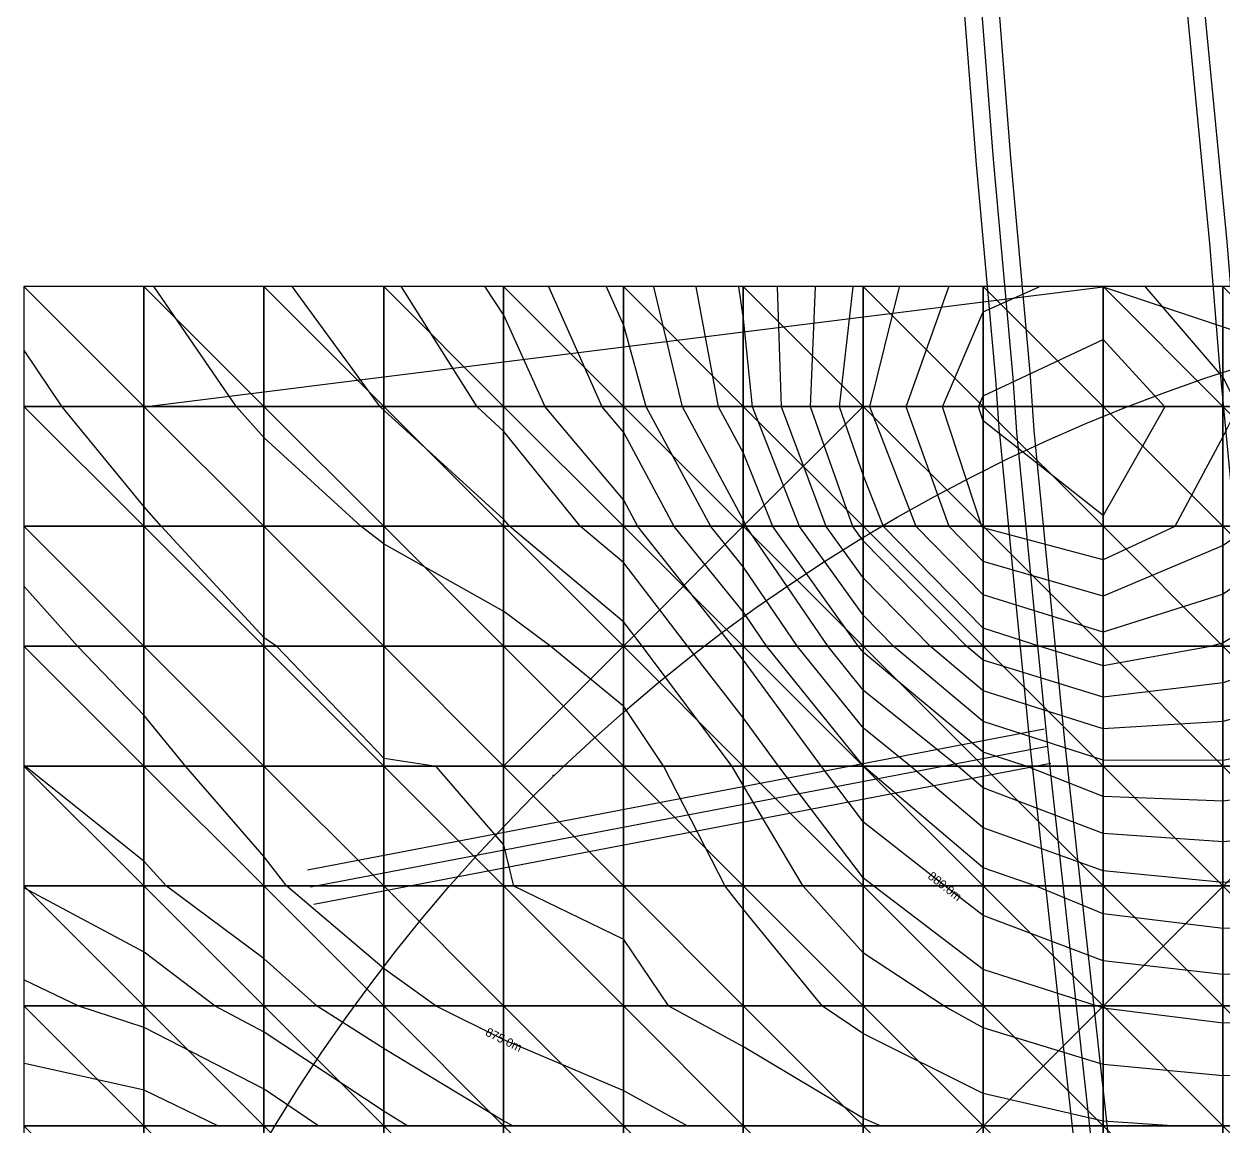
# Model space of a CAD drawing. Header units: metres. Extents: x -410 to 370, y -385 to 717.
# Drawn here: x -300.1 to -93.1, y 155.2 to 345.4 of the extents above; entities that cross this region are included whole.
import ezdxf
from ezdxf.enums import TextEntityAlignment as Align

# ---------------------------------------------------------------- set-up
doc = ezdxf.new("R2010")
doc.units = ezdxf.units.M
for name, color, linetype in [('TOPO_ANNO_CONT', 7, 'Continuous'), ('TOPO_AOI', 6, 'Continuous'), ('TOPO_CONT_MAJR', 7, 'Continuous'), ('TOPO_CONT_MINR', 249, 'Continuous'), ('TOPO_ELEV', 9, 'Continuous'), ('TOPO_HYDR_BASN', 140, 'Continuous'), ('TOPO_HYDR_STRM', 5, 'Continuous'), ('TOPO_ROAD', 3, 'Continuous'), ('TOPO_TIN_SURF', 252, 'Continuous')]:
    doc.layers.add(name, color=color, linetype=linetype)

msp = doc.modelspace()

# ---------------------------------------------------------------- linework, layer by layer
at = {"layer": 'TOPO_AOI', "color": 6}
msp.add_circle((0, 0), 300, dxfattribs=at)
at = {"layer": 'TOPO_CONT_MAJR', "color": 7, "lineweight": 30}
for points, elevation in [([(-210.14, 279.31), (-217.24, 295.09), (-220.48, 300)], 880), ([(-175.86, 294.51), (-176.67, 300)], 885), ([(-147.8, 279.31), (-140.46, 300)], 890), ([(-174.34, 279.31), (-175.86, 294.51)], 885), ([(-194.1, 258.62), (-196.55, 263.19), (-210.14, 279.31)], 880), ([(-166.2, 258.62), (-174.34, 279.31)], 885), ([(-140.39, 258.62), (-147.8, 279.31)], 890), ([(-177.7, 237.93), (-194.1, 258.62)], 880), ([(-149.9, 237.93), (-155.17, 243.3), (-166.2, 258.62)], 885), ([(-113.79, 246.64), (-134.48, 252.62), (-140.39, 258.62)], 890), ([(-88.38, 258.62), (-93.1, 255.36)], 890), ([(-93.1, 255.36), (-113.79, 246.64)], 890), ([(-290.8, 237.93), (-300, 248.25)], 875), ([(-272.13, 217.24), (-279.31, 226.03), (-290.8, 237.93)], 875), ([(-175.86, 235.58), (-177.7, 237.93)], 880), ([(-113.79, 218.31), (-134.48, 224.98), (-149.9, 237.93)], 885), ([(-162.44, 217.24), (-175.86, 235.58)], 880), ([(-72.41, 222.5), (-93.1, 218.25)], 885), ([(-93.1, 218.25), (-113.79, 218.31)], 885), ([(-237.93, 182.32), (-254.71, 196.55), (-258.62, 201.61), (-272.13, 217.24)], 875), ([(-113.79, 183.7), (-134.48, 191.52), (-141.09, 196.55), (-155.17, 207.63), (-162.44, 217.24)], 880), ([(-185.46, 155.17), (-196.55, 161.23), (-217.24, 170.07), (-228.94, 175.86), (-237.93, 182.32)], 875), ([(-93.1, 181.3), (-113.79, 183.7)], 880), ([(-72.41, 181.91), (-93.1, 181.3)], 880)]:
    msp.add_lwpolyline(points, dxfattribs=dict(at, elevation=elevation))
at = {"layer": 'TOPO_CONT_MINR', "color": 249}
for points, elevation in [([(-263.42, 279.31), (-277.62, 300)], 877), ([(-238.61, 279.31), (-253.72, 300)], 878), ([(-221.87, 279.31), (-234.91, 300)], 879), ([(-200.27, 279.31), (-209.5, 300)], 881), ([(-192.67, 279.31), (-196.55, 293.32), (-199.51, 300)], 882), ([(-186.43, 279.31), (-191.38, 300)], 883), ([(-180.2, 279.31), (-184.02, 300)], 884), ([(-169.32, 279.31), (-170.03, 300)], 886), ([(-164.31, 279.31), (-163.47, 300)], 887), ([(-159.3, 279.31), (-156.92, 300)], 888), ([(-154.06, 279.31), (-148.95, 300)], 889), ([(-141.55, 279.31), (-134.48, 295.71), (-124.85, 300)], 891), ([(-106.53, 300), (-93.1, 284.31)], 891), ([(-135.29, 279.31), (-134.48, 281.18), (-113.79, 290.91)], 892), ([(-113.79, 290.91), (-103.17, 279.31)], 892), ([(-293.5, 279.31), (-300, 288.98)], 876), ([(-93.1, 284.31), (-90.53, 279.31)], 891), ([(-276.32, 258.62), (-279.31, 262.03), (-293.5, 279.31)], 876), ([(-241.86, 258.62), (-258.62, 273.95), (-263.42, 279.31)], 877), ([(-237.93, 278.67), (-238.61, 279.31)], 878), ([(-216.23, 258.62), (-217.24, 259.87), (-237.93, 278.67)], 878), ([(-204.01, 258.62), (-217.24, 275.06), (-221.87, 279.31)], 879), ([(-187.82, 258.62), (-196.55, 274.89), (-200.27, 279.31)], 881), ([(-181.54, 258.62), (-192.67, 279.31)], 882), ([(-175.86, 259.72), (-186.43, 279.31)], 883), ([(-175.86, 271.28), (-180.2, 279.31)], 884), ([(-161.59, 258.62), (-169.32, 279.31)], 886), ([(-156.99, 258.62), (-164.31, 279.31)], 887), ([(-151.73, 258.62), (-155.17, 267.4), (-159.3, 279.31)], 888), ([(-146.06, 258.62), (-154.06, 279.31)], 889), ([(-134.71, 258.62), (-141.55, 279.31)], 891), ([(-113.79, 260.57), (-134.48, 276.87), (-135.29, 279.31)], 892), ([(-103.17, 279.31), (-113.79, 260.57)], 892), ([(-90.53, 279.31), (-93.1, 274.23)], 891), ([(-93.1, 274.23), (-101.42, 258.62)], 891), ([(-170.81, 258.62), (-175.86, 271.28)], 884), ([(-175.42, 258.62), (-175.86, 259.72)], 883), ([(-256.45, 237.93), (-258.62, 239.41), (-276.32, 258.62)], 876), ([(-237.93, 255.61), (-241.86, 258.62)], 877), ([(-193.33, 237.93), (-196.55, 242.15), (-216.23, 258.62)], 878), ([(-185.51, 237.93), (-196.55, 252.38), (-204.01, 258.62)], 879), ([(-175.86, 243.86), (-187.82, 258.62)], 881), ([(-175.86, 251.61), (-181.54, 258.62)], 882), ([(-161.29, 237.93), (-175.42, 258.62)], 883), ([(-156.02, 237.93), (-170.81, 258.62)], 884), ([(-143.61, 237.93), (-155.17, 249.7), (-161.59, 258.62)], 886), ([(-137.32, 237.93), (-155.17, 256.1), (-156.99, 258.62)], 887), ([(-124.67, 237.93), (-134.48, 241.1), (-151.73, 258.62)], 888), ([(-113.79, 240.38), (-134.48, 246.86), (-146.06, 258.62)], 889), ([(-113.79, 252.91), (-134.48, 258.39), (-134.71, 258.62)], 891), ([(-101.42, 258.62), (-113.79, 252.91)], 891), ([(-76.18, 258.62), (-93.1, 246.95)], 889), ([(-209.12, 237.93), (-217.24, 243.99), (-237.93, 255.61)], 877), ([(-166.56, 237.93), (-175.86, 251.61)], 882), ([(-72.41, 250.93), (-93.1, 238.54)], 888), ([(-93.1, 246.95), (-113.79, 240.38)], 889), ([(-171.83, 237.93), (-175.86, 243.86)], 881), ([(-93.1, 238.54), (-95.29, 237.93)], 888), ([(-237.93, 218.58), (-256.45, 237.93)], 876), ([(-189.64, 217.24), (-196.55, 227.55), (-209.12, 237.93)], 877), ([(-177.82, 217.24), (-193.33, 237.93)], 878), ([(-175.86, 225.59), (-185.51, 237.93)], 879), ([(-155.13, 217.24), (-155.17, 217.28), (-171.83, 237.93)], 881), ([(-146.98, 217.24), (-155.17, 223.81), (-166.56, 237.93)], 882), ([(-138.84, 217.24), (-155.17, 230.34), (-161.29, 237.93)], 883), ([(-126.9, 217.24), (-134.48, 219.7), (-155.17, 236.87), (-156.02, 237.93)], 884), ([(-113.79, 223.75), (-134.48, 230.27), (-143.61, 237.93)], 886), ([(-113.79, 229.18), (-134.48, 235.55), (-137.32, 237.93)], 887), ([(-113.79, 234.62), (-124.67, 237.93)], 888), ([(-95.29, 237.93), (-113.79, 234.62)], 888), ([(-75.59, 237.93), (-93.1, 231.69)], 887), ([(-93.1, 231.69), (-113.79, 229.18)], 887), ([(-72.41, 230.92), (-93.1, 224.97)], 886), ([(-169.76, 217.24), (-175.86, 225.59)], 879), ([(-93.1, 224.97), (-113.79, 223.75)], 886), ([(-299.83, 217.24), (-300, 217.42)], 874), ([(-228.94, 217.24), (-237.93, 218.58)], 876), ([(-237.93, 168.48), (-249.46, 175.86), (-258.62, 184), (-275.48, 196.55), (-279.31, 200.82), (-299.83, 217.24)], 874), ([(-175.86, 168.86), (-188.75, 175.86), (-196.55, 187.35), (-215.52, 196.55), (-217.24, 203.68), (-228.94, 217.24)], 876), ([(-175.86, 192.56), (-179.07, 196.55), (-189.64, 217.24)], 877), ([(-175.86, 213.87), (-177.82, 217.24)], 878), ([(-113.79, 175.54), (-114.75, 175.86), (-134.48, 182.16), (-153.39, 196.55), (-155.17, 197.96), (-169.76, 217.24)], 879), ([(-113.79, 191.8), (-125.36, 196.55), (-134.48, 199.75), (-155.13, 217.24)], 881), ([(-113.79, 199.21), (-134.48, 206.65), (-146.98, 217.24)], 882), ([(-113.79, 205.64), (-134.48, 213.55), (-138.84, 217.24)], 883), ([(-113.79, 212.07), (-126.9, 217.24)], 884), ([(-113.79, 165.78), (-134.48, 172.14), (-141.24, 175.86), (-155.17, 184.98), (-165.55, 196.55), (-175.86, 213.87)], 878), ([(-72.41, 214.25), (-93.1, 211.26)], 884), ([(-93.1, 211.26), (-113.79, 212.07)], 884), ([(-93.1, 204.23), (-113.79, 205.64)], 883), ([(-72.41, 206.31), (-93.1, 204.23)], 883), ([(-93.1, 197.2), (-113.79, 199.21)], 882), ([(-72.41, 198.37), (-93.1, 197.2)], 882), ([(-237.93, 157.68), (-258.62, 171.37), (-267.09, 175.86), (-279.31, 185.15), (-300, 196.21)], 873), ([(-113.79, 156.01), (-134.48, 160.78), (-155.17, 171.09), (-162.23, 175.86), (-175.86, 192.56)], 877), ([(-93.1, 189.29), (-113.79, 191.8)], 881), ([(-72.41, 190.18), (-93.1, 189.29)], 881), ([(-249.16, 155.17), (-258.62, 161.54), (-279.31, 172.17), (-290.63, 175.86), (-300, 180.34)], 872), ([(-93.1, 172.94), (-113.79, 175.54)], 879), ([(-72.41, 173.47), (-93.1, 172.94)], 879), ([(-215.6, 155.17), (-217.24, 156), (-237.93, 168.48)], 874), ([(-152.13, 155.17), (-155.17, 156.45), (-175.86, 168.86)], 876), ([(-266.51, 155.17), (-279.31, 161.36), (-300, 165.94)], 871), ([(-93.1, 163.81), (-113.79, 165.78)], 878), ([(-72.41, 164.57), (-93.1, 163.81)], 878), ([(-233.84, 155.17), (-237.93, 157.68)], 873), ([(-101.02, 155.17), (-113.79, 156.01)], 877)]:
    msp.add_lwpolyline(points, dxfattribs=dict(at, elevation=elevation))
at = {"layer": 'TOPO_ELEV', "color": 9}
for p in [(-110.31, 279.11, 857), (-208.72, 215.65, 860)]:
    msp.add_point(p, dxfattribs=at)
at = {"layer": 'TOPO_HYDR_BASN', "color": 140}
for points in [[(-279.31, 31.03), (-279.31, 279.31), (-113.79, 300), (-51.72, 279.31), (-51.72, 134.48), (-72.41, 113.79), (-155.17, 72.41), (-258.62, 31.03), (-279.31, 31.03)], [(-31.03, -134.48), (-72.41, -113.79), (-258.62, -10.34), (-279.31, 10.34), (-10.34, 279.31), (10.34, 300), (31.03, 279.31), (279.31, -10.34), (279.31, -93.1), (258.62, -113.79), (175.86, -134.48), (-31.03, -134.48)]]:
    msp.add_lwpolyline(points, close=True, dxfattribs=at)
at = {"layer": 'TOPO_HYDR_STRM', "color": 5}
for points in [[(-217.3, 196.6), (-217.3, 217.3), (-196.6, 237.99), (-175.91, 258.69), (-155.21, 279.38), (-134.52, 279.38), (-113.82, 279.38), (-113.82, 300.08)], [(-93.13, 237.99), (-93.13, 258.69), (-93.13, 279.38)], [(-196.6, 155.21), (-196.6, 175.91), (-196.6, 196.6), (-196.6, 217.3)]]:
    msp.add_lwpolyline(points, dxfattribs=at)
at = {"layer": 'TOPO_ROAD', "color": 3}
for points, elevation in [([(-50.29, -95.35), (-62.14, 8.65), (-69.74, 73.29), (-71.37, 87.17), (-82.57, 196.65), (-85.73, 232.31), (-87.54, 247.89), (-88.65, 265.5), (-90.77, 287.8), (-92.38, 307.77), (-96.4, 349.5), (-101.62, 402.38), (-105.86, 447.96), (-108.29, 476.18), (-110.02, 497.52), (-115.69, 539.96), (-118.62, 563.51), (-121.79, 589.97), (-126.85, 644.49), (-129.93, 684.29), (-131.32, 701.21), (-133.42, 716.52)], 886.83), ([(-136.69, 372.15), (-132.8, 322.04), (-129.41, 284.31), (-128.73, 274.95), (-125.89, 245.62), (-123.4, 220.7), (-106.87, 71.32), (-105.7, 60.71), (-102.32, 20.72), (-96.81, -31.76), (-93.16, -69.94), (-87.34, -128.83), (-85.59, -140.27), (-82.77, -148.97), (-71.96, -164.83), (-68.61, -171.76), (-67.51, -180.17)], 877.05), ([(-123.4, 220.7), (-250.6, 196.37)], 873.15)]:
    msp.add_lwpolyline(points, dxfattribs=dict(at, elevation=elevation))
at = {"layer": 'TOPO_ROAD', "color": 251}
for points, elevation in [([(-139.68, 371.89), (-135.8, 321.81), (-135.79, 321.77), (-132.4, 284.07), (-131.72, 274.73), (-131.71, 274.66), (-128.87, 245.33), (-128.87, 245.33), (-126.38, 220.4), (-126.38, 220.37), (-109.85, 70.99), (-108.68, 60.42), (-105.31, 20.46), (-105.3, 20.4), (-99.8, -32.06), (-96.14, -70.23), (-96.14, -70.23), (-90.33, -129.13)], 877.05), ([(-133.7, 372.38), (-129.81, 322.29), (-126.42, 284.58), (-126.42, 284.53), (-125.74, 275.21), (-122.9, 245.92), (-120.41, 221.01), (-103.89, 71.65), (-102.71, 61.04), (-102.71, 60.97), (-99.33, 21), (-93.83, -31.44), (-93.83, -31.47), (-90.17, -69.65)], 877.05), ([(-53.27, -95.69), (-65.12, 8.3), (-72.72, 72.94), (-74.35, 86.82), (-74.36, 86.87), (-85.56, 196.35), (-85.56, 196.39), (-88.71, 232.01), (-90.52, 247.54), (-90.54, 247.7), (-91.64, 265.26), (-93.75, 287.52), (-93.76, 287.56), (-95.37, 307.51), (-99.39, 349.21)], 886.83), ([(-123.96, 223.65), (-251.16, 199.32)], 873.15), ([(-122.83, 217.75), (-250.03, 193.43)], 873.15)]:
    msp.add_lwpolyline(points, dxfattribs=dict(at, elevation=elevation))
at = {"layer": 'TOPO_TIN_SURF', "color": 252}
for points in [[(-300.08, 279.38, 875.8), (-279.38, 279.38, 876.45), (-300.08, 300.08, 876.23)], [(-279.38, 279.38, 876.45), (-279.38, 300.08, 876.93), (-300.08, 300.08, 876.23)], [(-279.38, 279.38, 876.45), (-258.69, 279.38, 877.17), (-279.38, 300.08, 876.93)], [(-258.69, 279.38, 877.17), (-258.69, 300.08, 877.75), (-279.38, 300.08, 876.93)], [(-258.69, 279.38, 877.17), (-237.99, 279.38, 878.03), (-258.69, 300.08, 877.75)], [(-237.99, 279.38, 878.03), (-237.99, 300.08, 878.79), (-258.69, 300.08, 877.75)], [(-237.99, 279.38, 878.03), (-217.3, 279.38, 879.28), (-237.99, 300.08, 878.79)], [(-217.3, 279.38, 879.28), (-217.3, 300.08, 880.22), (-237.99, 300.08, 878.79)], [(-217.3, 279.38, 879.28), (-196.6, 279.38, 881.38), (-217.3, 300.08, 880.22)], [(-196.6, 279.38, 881.38), (-196.6, 300.08, 882.3), (-217.3, 300.08, 880.22)], [(-196.6, 279.38, 881.38), (-175.91, 279.38, 884.7), (-196.6, 300.08, 882.3)], [(-175.91, 279.38, 884.7), (-175.91, 300.08, 885.11), (-196.6, 300.08, 882.3)], [(-175.91, 279.38, 884.7), (-155.21, 279.38, 888.82), (-175.91, 300.08, 885.11)], [(-155.21, 279.38, 888.82), (-155.21, 300.08, 888.27), (-175.91, 300.08, 885.11)], [(-155.21, 279.38, 888.82), (-134.52, 279.38, 892.13), (-155.21, 300.08, 888.27)], [(-134.52, 279.38, 892.13), (-134.52, 300.08, 890.7), (-155.21, 300.08, 888.27)], [(-134.52, 279.38, 892.13), (-113.82, 279.38, 892.84), (-134.52, 300.08, 890.7)], [(-113.82, 279.38, 892.84), (-113.82, 300.08, 891.34), (-134.52, 300.08, 890.7)], [(-113.82, 279.38, 892.84), (-93.13, 279.38, 891.2), (-113.82, 300.08, 891.34)], [(-93.13, 279.38, 891.2), (-93.13, 300.08, 890.37), (-113.82, 300.08, 891.34)], [(-93.13, 279.38, 891.2), (-72.43, 279.38, 889.59), (-93.13, 300.08, 890.37)], [(-72.43, 279.38, 889.59), (-72.43, 300.08, 889.62), (-93.13, 300.08, 890.37)], [(-300.08, 258.69, 875.29), (-279.38, 258.69, 875.91), (-300.08, 279.38, 875.8)], [(-279.38, 258.69, 875.91), (-279.38, 279.38, 876.45), (-300.08, 279.38, 875.8)], [(-279.38, 258.69, 875.91), (-258.69, 258.69, 876.52), (-279.38, 279.38, 876.45)], [(-258.69, 258.69, 876.52), (-258.69, 279.38, 877.17), (-279.38, 279.38, 876.45)], [(-258.69, 258.69, 876.52), (-237.99, 258.69, 877.11), (-258.69, 279.38, 877.17)], [(-237.99, 258.69, 877.11), (-237.99, 279.38, 878.03), (-258.69, 279.38, 877.17)], [(-237.99, 258.69, 877.11), (-217.3, 258.69, 877.92), (-237.99, 279.38, 878.03)], [(-217.3, 258.69, 877.92), (-217.3, 279.38, 879.28), (-237.99, 279.38, 878.03)], [(-217.3, 258.69, 877.92), (-196.6, 258.69, 879.61), (-217.3, 279.38, 879.28)], [(-196.6, 258.69, 879.61), (-196.6, 279.38, 881.38), (-217.3, 279.38, 879.28)], [(-196.6, 258.69, 879.61), (-175.91, 258.69, 882.9), (-196.6, 279.38, 881.38)], [(-175.91, 258.69, 882.9), (-175.91, 279.38, 884.7), (-196.6, 279.38, 881.38)], [(-175.91, 258.69, 882.9), (-155.21, 258.69, 887.39), (-175.91, 279.38, 884.7)], [(-155.21, 258.69, 887.39), (-155.21, 279.38, 888.82), (-175.91, 279.38, 884.7)], [(-155.21, 258.69, 887.39), (-134.52, 258.69, 891.04), (-155.21, 279.38, 888.82)], [(-134.52, 258.69, 891.04), (-134.52, 279.38, 892.13), (-155.21, 279.38, 888.82)], [(-134.52, 258.69, 891.04), (-113.82, 258.69, 891.91), (-134.52, 279.38, 892.13)], [(-113.82, 258.69, 891.91), (-113.82, 279.38, 892.84), (-134.52, 279.38, 892.13)], [(-113.82, 258.69, 891.91), (-93.13, 258.69, 890.39), (-113.82, 279.38, 892.84)], [(-93.13, 258.69, 890.39), (-93.13, 279.38, 891.2), (-113.82, 279.38, 892.84)], [(-93.13, 258.69, 890.39), (-72.43, 258.69, 888.69), (-93.13, 279.38, 891.2)], [(-72.43, 258.69, 888.69), (-72.43, 279.38, 889.59), (-93.13, 279.38, 891.2)], [(-300.08, 237.99, 874.71), (-279.38, 237.99, 875.36), (-300.08, 258.69, 875.29)], [(-279.38, 237.99, 875.36), (-279.38, 258.69, 875.91), (-300.08, 258.69, 875.29)], [(-279.38, 237.99, 875.36), (-258.69, 237.99, 875.96), (-279.38, 258.69, 875.91)], [(-258.69, 237.99, 875.96), (-258.69, 258.69, 876.52), (-279.38, 258.69, 875.91)], [(-258.69, 237.99, 875.96), (-237.99, 237.99, 876.34), (-258.69, 258.69, 876.52)], [(-237.99, 237.99, 876.34), (-237.99, 258.69, 877.11), (-258.69, 258.69, 876.52)], [(-237.99, 237.99, 876.34), (-217.3, 237.99, 876.62), (-237.99, 258.69, 877.11)], [(-217.3, 237.99, 876.62), (-217.3, 258.69, 877.92), (-237.99, 258.69, 877.11)], [(-217.3, 237.99, 876.62), (-196.6, 237.99, 877.59), (-217.3, 258.69, 877.92)], [(-196.6, 237.99, 877.59), (-196.6, 258.69, 879.61), (-217.3, 258.69, 877.92)], [(-196.6, 237.99, 877.59), (-175.91, 237.99, 880.23), (-196.6, 258.69, 879.61)], [(-175.91, 237.99, 880.23), (-175.91, 258.69, 882.9), (-196.6, 258.69, 879.61)], [(-175.91, 237.99, 880.23), (-155.21, 237.99, 884.16), (-175.91, 258.69, 882.9)], [(-155.21, 237.99, 884.16), (-155.21, 258.69, 887.39), (-175.91, 258.69, 882.9)], [(-155.21, 237.99, 884.16), (-134.52, 237.99, 887.45), (-155.21, 258.69, 887.39)], [(-134.52, 237.99, 887.45), (-134.52, 258.69, 891.04), (-155.21, 258.69, 887.39)], [(-134.52, 237.99, 887.45), (-113.82, 237.99, 888.61), (-134.52, 258.69, 891.04)], [(-113.82, 237.99, 888.61), (-113.82, 258.69, 891.91), (-134.52, 258.69, 891.04)], [(-113.82, 237.99, 888.61), (-93.13, 237.99, 887.93), (-113.82, 258.69, 891.91)], [(-93.13, 237.99, 887.93), (-93.13, 258.69, 890.39), (-113.82, 258.69, 891.91)], [(-93.13, 237.99, 887.93), (-72.43, 237.99, 886.83), (-93.13, 258.69, 890.39)], [(-72.43, 237.99, 886.83), (-72.43, 258.69, 888.69), (-93.13, 258.69, 890.39)], [(-300.08, 217.3, 873.99), (-279.38, 217.3, 874.73), (-300.08, 237.99, 874.71)], [(-279.38, 217.3, 874.73), (-279.38, 237.99, 875.36), (-300.08, 237.99, 874.71)], [(-279.38, 217.3, 874.73), (-258.69, 217.3, 875.5), (-279.38, 237.99, 875.36)], [(-258.69, 217.3, 875.5), (-258.69, 237.99, 875.96), (-279.38, 237.99, 875.36)], [(-258.69, 217.3, 875.5), (-237.99, 217.3, 875.98), (-258.69, 237.99, 875.96)], [(-237.99, 217.3, 875.98), (-237.99, 237.99, 876.34), (-258.69, 237.99, 875.96)], [(-237.99, 217.3, 875.98), (-217.3, 217.3, 876.03), (-237.99, 237.99, 876.34)], [(-217.3, 217.3, 876.03), (-217.3, 237.99, 876.62), (-237.99, 237.99, 876.34)], [(-217.3, 217.3, 876.03), (-196.6, 217.3, 876.42), (-217.3, 237.99, 876.62)], [(-196.6, 217.3, 876.42), (-196.6, 237.99, 877.59), (-217.3, 237.99, 876.62)], [(-196.6, 217.3, 876.42), (-175.91, 217.3, 878.17), (-196.6, 237.99, 877.59)], [(-175.91, 217.3, 878.17), (-175.91, 237.99, 880.23), (-196.6, 237.99, 877.59)], [(-175.91, 217.3, 878.17), (-155.21, 217.3, 880.99), (-175.91, 237.99, 880.23)], [(-155.21, 217.3, 880.99), (-155.21, 237.99, 884.16), (-175.91, 237.99, 880.23)], [(-155.21, 217.3, 880.99), (-134.52, 217.3, 883.54), (-155.21, 237.99, 884.16)], [(-134.52, 217.3, 883.54), (-134.52, 237.99, 887.45), (-155.21, 237.99, 884.16)], [(-134.52, 217.3, 883.54), (-113.82, 217.3, 884.8), (-134.52, 237.99, 887.45)], [(-113.82, 217.3, 884.8), (-113.82, 237.99, 888.61), (-134.52, 237.99, 887.45)], [(-113.82, 217.3, 884.8), (-93.13, 217.3, 884.85), (-113.82, 237.99, 888.61)], [(-93.13, 217.3, 884.85), (-93.13, 237.99, 887.93), (-113.82, 237.99, 888.61)], [(-93.13, 217.3, 884.85), (-72.43, 217.3, 884.38), (-93.13, 237.99, 887.93)], [(-72.43, 217.3, 884.38), (-72.43, 237.99, 886.83), (-93.13, 237.99, 887.93)], [(-300.08, 196.6, 873.02), (-279.38, 196.6, 873.81), (-300.08, 217.3, 873.99)], [(-279.38, 196.6, 873.81), (-279.38, 217.3, 874.73), (-300.08, 217.3, 873.99)], [(-279.38, 196.6, 873.81), (-258.69, 196.6, 874.84), (-279.38, 217.3, 874.73)], [(-258.69, 196.6, 874.84), (-258.69, 217.3, 875.5), (-279.38, 217.3, 874.73)], [(-258.69, 196.6, 874.84), (-237.99, 196.6, 875.7), (-258.69, 217.3, 875.5)], [(-237.99, 196.6, 875.7), (-237.99, 217.3, 875.98), (-258.69, 217.3, 875.5)], [(-237.99, 196.6, 875.7), (-217.3, 196.6, 875.98), (-237.99, 217.3, 875.98)], [(-217.3, 196.6, 875.98), (-217.3, 217.3, 876.03), (-237.99, 217.3, 875.98)], [(-217.3, 196.6, 875.98), (-196.6, 196.6, 876.18), (-217.3, 217.3, 876.03)], [(-196.6, 196.6, 876.18), (-196.6, 217.3, 876.42), (-217.3, 217.3, 876.03)], [(-196.6, 196.6, 876.18), (-175.91, 196.6, 877.15), (-196.6, 217.3, 876.42)], [(-175.91, 196.6, 877.15), (-175.91, 217.3, 878.17), (-196.6, 217.3, 876.42)], [(-175.91, 196.6, 877.15), (-155.21, 196.6, 878.85), (-175.91, 217.3, 878.17)], [(-155.21, 196.6, 878.85), (-155.21, 217.3, 880.99), (-175.91, 217.3, 878.17)], [(-155.21, 196.6, 878.85), (-134.52, 196.6, 880.54), (-155.21, 217.3, 880.99)], [(-134.52, 196.6, 880.54), (-134.52, 217.3, 883.54), (-155.21, 217.3, 880.99)], [(-134.52, 196.6, 880.54), (-113.82, 196.6, 881.59), (-134.52, 217.3, 883.54)], [(-113.82, 196.6, 881.59), (-113.82, 217.3, 884.8), (-134.52, 217.3, 883.54)], [(-113.82, 196.6, 881.59), (-93.13, 196.6, 881.91), (-113.82, 217.3, 884.8)], [(-93.13, 196.6, 881.91), (-93.13, 217.3, 884.85), (-113.82, 217.3, 884.8)], [(-93.13, 196.6, 881.91), (-72.43, 196.6, 881.77), (-93.13, 217.3, 884.85)], [(-72.43, 196.6, 881.77), (-72.43, 217.3, 884.38), (-93.13, 217.3, 884.85)], [(-300.08, 175.91, 871.72), (-279.38, 175.91, 872.34), (-300.08, 196.6, 873.02)], [(-279.38, 175.91, 872.34), (-279.38, 196.6, 873.81), (-300.08, 196.6, 873.02)], [(-279.38, 175.91, 872.34), (-258.69, 175.91, 873.46), (-279.38, 196.6, 873.81)], [(-258.69, 175.91, 873.46), (-258.69, 196.6, 874.84), (-279.38, 196.6, 873.81)], [(-258.69, 175.91, 873.46), (-237.99, 175.91, 874.68), (-258.69, 196.6, 874.84)], [(-237.99, 175.91, 874.68), (-237.99, 196.6, 875.7), (-258.69, 196.6, 874.84)], [(-237.99, 175.91, 874.68), (-217.3, 175.91, 875.41), (-237.99, 196.6, 875.7)], [(-217.3, 175.91, 875.41), (-217.3, 196.6, 875.98), (-237.99, 196.6, 875.7)], [(-217.3, 175.91, 875.41), (-196.6, 175.91, 875.78), (-217.3, 196.6, 875.98)], [(-196.6, 175.91, 875.78), (-196.6, 196.6, 876.18), (-217.3, 196.6, 875.98)], [(-196.6, 175.91, 875.78), (-175.91, 175.91, 876.37), (-196.6, 196.6, 876.18)], [(-175.91, 175.91, 876.37), (-175.91, 196.6, 877.15), (-196.6, 196.6, 876.18)], [(-175.91, 175.91, 876.37), (-155.21, 175.91, 877.33), (-175.91, 196.6, 877.15)], [(-155.21, 175.91, 877.33), (-155.21, 196.6, 878.85), (-175.91, 196.6, 877.15)], [(-155.21, 175.91, 877.33), (-134.52, 175.91, 878.33), (-155.21, 196.6, 878.85)], [(-134.52, 175.91, 878.33), (-134.52, 196.6, 880.54), (-155.21, 196.6, 878.85)], [(-134.52, 175.91, 878.33), (-113.82, 175.91, 879.03), (-134.52, 196.6, 880.54)], [(-113.82, 175.91, 879.03), (-113.82, 196.6, 881.59), (-134.52, 196.6, 880.54)], [(-113.82, 175.91, 879.03), (-93.13, 175.91, 879.32), (-113.82, 196.6, 881.59)], [(-93.13, 175.91, 879.32), (-93.13, 196.6, 881.91), (-113.82, 196.6, 881.59)], [(-93.13, 175.91, 879.32), (-72.43, 175.91, 879.27), (-93.13, 196.6, 881.91)], [(-72.43, 175.91, 879.27), (-72.43, 196.6, 881.77), (-93.13, 196.6, 881.91)], [(-300.08, 155.21, 870.22), (-279.38, 155.21, 870.43), (-300.08, 175.91, 871.72)], [(-279.38, 155.21, 870.43), (-279.38, 175.91, 872.34), (-300.08, 175.91, 871.72)], [(-279.38, 155.21, 870.43), (-258.69, 155.21, 871.35), (-279.38, 175.91, 872.34)], [(-258.69, 155.21, 871.35), (-258.69, 175.91, 873.46), (-279.38, 175.91, 872.34)], [(-258.69, 155.21, 871.35), (-237.99, 155.21, 872.77), (-258.69, 175.91, 873.46)], [(-237.99, 155.21, 872.77), (-237.99, 175.91, 874.68), (-258.69, 175.91, 873.46)], [(-237.99, 155.21, 872.77), (-217.3, 155.21, 873.94), (-237.99, 175.91, 874.68)], [(-217.3, 155.21, 873.94), (-217.3, 175.91, 875.41), (-237.99, 175.91, 874.68)], [(-217.3, 155.21, 873.94), (-196.6, 155.21, 874.68), (-217.3, 175.91, 875.41)], [(-196.6, 155.21, 874.68), (-196.6, 175.91, 875.78), (-217.3, 175.91, 875.41)], [(-196.6, 155.21, 874.68), (-175.91, 155.21, 875.28), (-196.6, 175.91, 875.78)], [(-175.91, 155.21, 875.28), (-175.91, 175.91, 876.37), (-196.6, 175.91, 875.78)], [(-175.91, 155.21, 875.28), (-155.21, 155.21, 875.91), (-175.91, 175.91, 876.37)], [(-155.21, 155.21, 875.91), (-155.21, 175.91, 877.33), (-175.91, 175.91, 876.37)], [(-155.21, 155.21, 875.91), (-134.52, 155.21, 876.51), (-155.21, 175.91, 877.33)], [(-134.52, 155.21, 876.51), (-134.52, 175.91, 878.33), (-155.21, 175.91, 877.33)], [(-134.52, 155.21, 876.51), (-113.82, 155.21, 876.91), (-134.52, 175.91, 878.33)], [(-113.82, 155.21, 876.91), (-113.82, 175.91, 879.03), (-134.52, 175.91, 878.33)], [(-113.82, 155.21, 876.91), (-93.13, 155.21, 877.05), (-113.82, 175.91, 879.03)], [(-93.13, 155.21, 877.05), (-93.13, 175.91, 879.32), (-113.82, 175.91, 879.03)], [(-93.13, 155.21, 877.05), (-72.43, 155.21, 876.94), (-93.13, 175.91, 879.32)], [(-72.43, 155.21, 876.94), (-72.43, 175.91, 879.27), (-93.13, 175.91, 879.32)], [(-300.08, 134.52, 868.96), (-279.38, 134.52, 868.74), (-300.08, 155.21, 870.22)], [(-279.38, 134.52, 868.74), (-279.38, 155.21, 870.43), (-300.08, 155.21, 870.22)], [(-279.38, 134.52, 868.74), (-258.69, 134.52, 869.4), (-279.38, 155.21, 870.43)], [(-258.69, 134.52, 869.4), (-258.69, 155.21, 871.35), (-279.38, 155.21, 870.43)], [(-258.69, 134.52, 869.4), (-237.99, 134.52, 870.85), (-258.69, 155.21, 871.35)], [(-237.99, 134.52, 870.85), (-237.99, 155.21, 872.77), (-258.69, 155.21, 871.35)], [(-237.99, 134.52, 870.85), (-217.3, 134.52, 872.27), (-237.99, 155.21, 872.77)], [(-217.3, 134.52, 872.27), (-217.3, 155.21, 873.94), (-237.99, 155.21, 872.77)], [(-217.3, 134.52, 872.27), (-196.6, 134.52, 873.28), (-217.3, 155.21, 873.94)], [(-196.6, 134.52, 873.28), (-196.6, 155.21, 874.68), (-217.3, 155.21, 873.94)], [(-196.6, 134.52, 873.28), (-175.91, 134.52, 873.97), (-196.6, 155.21, 874.68)], [(-175.91, 134.52, 873.97), (-175.91, 155.21, 875.28), (-196.6, 155.21, 874.68)], [(-175.91, 134.52, 873.97), (-155.21, 134.52, 874.5), (-175.91, 155.21, 875.28)], [(-155.21, 134.52, 874.5), (-155.21, 155.21, 875.91), (-175.91, 155.21, 875.28)], [(-155.21, 134.52, 874.5), (-134.52, 134.52, 874.87), (-155.21, 155.21, 875.91)], [(-134.52, 134.52, 874.87), (-134.52, 155.21, 876.51), (-155.21, 155.21, 875.91)], [(-134.52, 134.52, 874.87), (-113.82, 134.52, 875.05), (-134.52, 155.21, 876.51)], [(-113.82, 134.52, 875.05), (-113.82, 155.21, 876.91), (-134.52, 155.21, 876.51)], [(-113.82, 134.52, 875.05), (-93.13, 134.52, 875.02), (-113.82, 155.21, 876.91)], [(-93.13, 134.52, 875.02), (-93.13, 155.21, 877.05), (-113.82, 155.21, 876.91)], [(-93.13, 134.52, 875.02), (-72.43, 134.52, 874.78), (-93.13, 155.21, 877.05)], [(-72.43, 134.52, 874.78), (-72.43, 155.21, 876.94), (-93.13, 155.21, 877.05)]]:
    msp.add_3dface(points, dxfattribs=at)

# ---------------------------------------------------------------- texts
at = {"layer": 'TOPO_ANNO_CONT', "color": 7}
for s, rotation, p in [('880.0m', -38.1758, (-141.09, 196.55)), ('875.0m', -26.3536, (-217.24, 170.07))]:
    msp.add_text(s, height=1.5, rotation=rotation, dxfattribs=at).set_placement(p, align=Align.MIDDLE)

doc.saveas('drawing.dxf')
